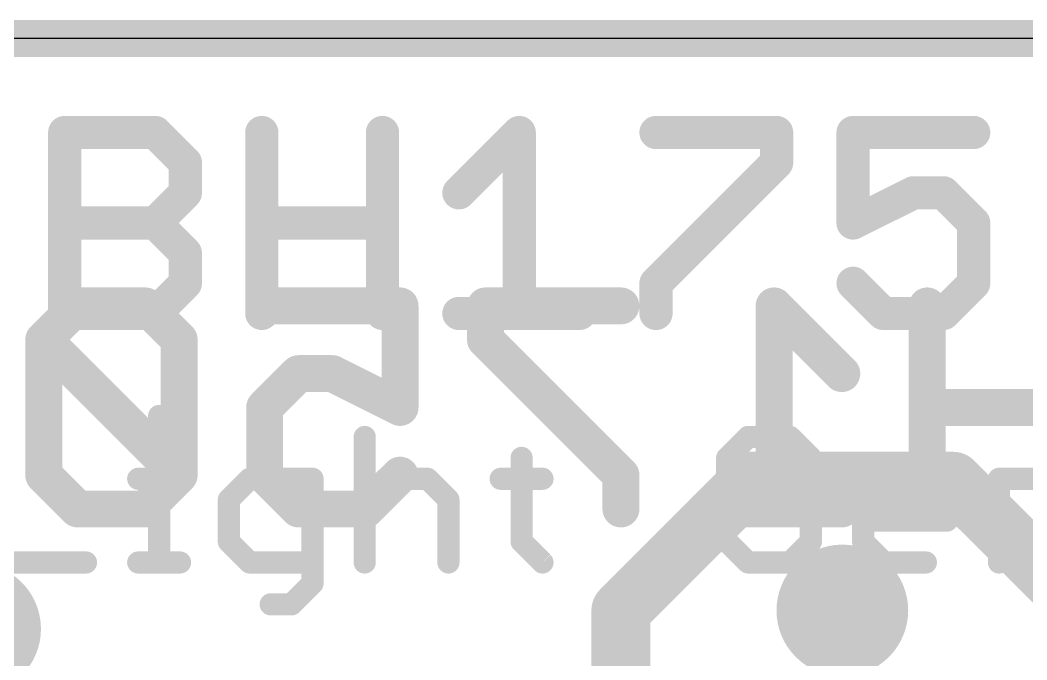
# Model space of a CAD drawing. Extents: x -0.1 to 25.5, y -0.1 to 17.9.
# Drawn here: x 8.44 to 15.37, y 13.5 to 17.91 of the extents above; entities that cross this region are included whole.
import ezdxf

# ---------------------------------------------------------------- set-up
doc = ezdxf.new("R2010")
doc.units = 0
for name, color, linetype in [('1', 12, 'CONTINUOUS'), ('16', 5, 'CONTINUOUS'), ('18', 110, 'CONTINUOUS'), ('20', 53, 'CONTINUOUS'), ('21', 40, 'CONTINUOUS'), ('22', 6, 'CONTINUOUS')]:
    doc.layers.add(name, color=color, linetype=linetype)

# ---------------------------------------------------------------- blocks, each defined once
blk = doc.blocks.new('ROUNDV')
at = {"const_width": 0.5}
blk.add_lwpolyline([(0, -0.25, 1), (0, 0.25, 1), (0, -0.25)], format="xyb", dxfattribs=at)

msp = doc.modelspace()

# ---------------------------------------------------------------- linework, layer by layer
at = {"layer": '1'}
for points, const_width in [([(0, 17.78), (25.4, 17.78)], 0.254), ([(13.462, 14.732), (12.573, 13.843)], 0.4064), ([(14.859, 14.732), (13.462, 14.732)], 0.4064), ([(15.845, 13.746), (14.859, 14.732)], 0.4064), ([(12.573, 13.843), (12.573, 12.534)], 0.4064)]:
    msp.add_lwpolyline(points, dxfattribs=dict(at, const_width=const_width))
at = {"layer": '1', "const_width": 0.2032}
for points in [[(13.462, 14.8336, 1), (13.462, 14.6304)], [(13.5338, 14.6602, 1), (13.3902, 14.8038)], [(14.9308, 14.8038, 1), (14.7872, 14.6602)], [(14.859, 14.6304, 1), (14.859, 14.8336)], [(12.6746, 13.843, 1), (12.4714, 13.843)], [(12.5012, 13.9148, 1), (12.6448, 13.7712)]]:
    msp.add_lwpolyline(points, format="xyb", dxfattribs=at)
at = {"layer": '16', "const_width": 0.254}
msp.add_lwpolyline([(0, 17.78), (25.4, 17.78)], dxfattribs=at)
at = {"layer": '20'}
msp.add_line((22.86, 17.78), (2.54, 17.78), dxfattribs=at)
at = {"layer": '21'}
for points, const_width in [([(8.8019, 17.1334, 1), (8.6876, 17.1334)], 0.1143), ([(8.7448, 17.1905, 1), (8.7448, 17.0762)], 0.1143), ([(9.408, 17.1738, 1), (9.3272, 17.093)], 0.1143), ([(9.3676, 17.0762, 1), (9.3676, 17.1905)], 0.1143), ([(10.1584, 17.1334, 1), (10.0441, 17.1334)], 0.1143), ([(10.9889, 17.1334, 1), (10.8746, 17.1334)], 0.1143), ([(11.9302, 17.1334, 1), (11.8159, 17.1334)], 0.1143), ([(11.9134, 17.093, 1), (11.8326, 17.1738)], 0.1143), ([(12.8143, 17.1905, 1), (12.8143, 17.0762)], 0.1143), ([(13.7019, 17.1334, 1), (13.5876, 17.1334)], 0.1143), ([(13.6447, 17.0762, 1), (13.6447, 17.1905)], 0.1143), ([(14.1708, 17.1905, 1), (14.1708, 17.0762)], 0.1143), ([(14.228, 17.1334, 1), (14.1137, 17.1334)], 0.1143), ([(15.0012, 17.0762, 1), (15.0012, 17.1905)], 0.1143), ([(9.6324, 16.9258, 1), (9.5181, 16.9258)], 0.1143), ([(9.5348, 16.8853, 1), (9.6156, 16.9662)], 0.1143), ([(13.5876, 16.9258, 1), (13.7019, 16.9258)], 0.1143), ([(13.6852, 16.8853, 1), (13.6043, 16.9662)], 0.1143), ([(9.5181, 16.7181, 1), (9.6324, 16.7181)], 0.1143), ([(9.6156, 16.6777, 1), (9.5348, 16.7586)], 0.1143), ([(11.4174, 16.7586, 1), (11.4982, 16.6777)], 0.1143), ([(14.586, 16.7753, 1), (14.586, 16.661)], 0.1143), ([(14.6116, 16.667, 1), (14.5605, 16.7693)], 0.1143), ([(14.834, 16.7586, 1), (14.7532, 16.6777)], 0.1143), ([(14.7936, 16.661, 1), (14.7936, 16.7753)], 0.1143), ([(8.7448, 16.5677, 1), (8.7448, 16.4534)], 0.1143), ([(9.408, 16.5509, 1), (9.3272, 16.4701)], 0.1143), ([(9.3272, 16.5509, 1), (9.408, 16.4701)], 0.1143), ([(9.3676, 16.4534, 1), (9.3676, 16.5677)], 0.1143), ([(10.1013, 16.5677, 1), (10.1013, 16.4534)], 0.1143), ([(10.9317, 16.4534, 1), (10.9317, 16.5677)], 0.1143), ([(14.1452, 16.5616, 1), (14.1964, 16.4594)], 0.1143), ([(14.1137, 16.5105, 1), (14.228, 16.5105)], 0.1143), ([(15.0584, 16.5105, 1), (14.9441, 16.5105)], 0.1143), ([(14.9608, 16.4701, 1), (15.0417, 16.5509)], 0.1143), ([(9.6324, 16.3029, 1), (9.5181, 16.3029)], 0.1143), ([(9.5348, 16.2625, 1), (9.6156, 16.3433)], 0.1143), ([(9.5181, 16.0953, 1), (9.6324, 16.0953)], 0.1143), ([(9.6156, 16.0549, 1), (9.5348, 16.1357)], 0.1143), ([(12.8715, 16.0953, 1), (12.7572, 16.0953)], 0.1143), ([(12.7739, 16.1357, 1), (12.8547, 16.0549)], 0.1143), ([(14.2112, 16.1357, 1), (14.1304, 16.0549)], 0.1143), ([(14.9441, 16.0953, 1), (15.0584, 16.0953)], 0.1143), ([(15.0417, 16.0549, 1), (14.9608, 16.1357)], 0.1143), ([(8.6876, 15.8877, 1), (8.8019, 15.8877)], 0.1143), ([(8.7448, 15.9449, 1), (8.7448, 15.8306)], 0.1143), ([(9.3272, 15.9281, 1), (9.408, 15.8473)], 0.1143), ([(9.3676, 15.8306, 1), (9.3676, 15.9449)], 0.1143), ([(10.0441, 15.8877, 1), (10.1584, 15.8877)], 0.1143), ([(10.8746, 15.8877, 1), (10.9889, 15.8877)], 0.1143), ([(11.4578, 15.9449, 1), (11.4578, 15.8306)], 0.1143), ([(11.8159, 15.8877, 1), (11.9302, 15.8877)], 0.1143), ([(12.2882, 15.8306, 1), (12.2882, 15.9449)], 0.1143), ([(12.7572, 15.8877, 1), (12.8715, 15.8877)], 0.1143), ([(14.3784, 15.9449, 1), (14.3784, 15.8306)], 0.1143), ([(14.338, 15.8473, 1), (14.4188, 15.9281)], 0.1143), ([(14.7532, 15.9281, 1), (14.834, 15.8473)], 0.1143), ([(14.7936, 15.8306, 1), (14.7936, 15.9449)], 0.1143), ([(9.4326, 15.1816, 1), (9.3564, 15.1816)], 0.0762), ([(10.8477, 15.0375, 1), (10.7715, 15.0375)], 0.0762), ([(13.4484, 15.0756, 1), (13.4484, 14.9994)], 0.0762), ([(13.4753, 15.0106, 1), (13.4214, 15.0645)], 0.0762), ([(13.7634, 15.0645, 1), (13.7095, 15.0106)], 0.0762), ([(13.7365, 14.9994, 1), (13.7365, 15.0756)], 0.0762), ([(9.3564, 15.0375, 1), (9.4326, 15.0375)], 0.0762), ([(11.9273, 14.8935, 1), (11.8511, 14.8935)], 0.0762), ([(13.3424, 14.8935, 1), (13.2662, 14.8935)], 0.0762), ([(13.2774, 14.9204, 1), (13.3313, 14.8665)], 0.0762), ([(13.8536, 14.8665, 1), (13.9075, 14.9204)], 0.0762), ([(9.2504, 14.7875, 1), (9.2504, 14.7113)], 0.0762), ([(9.4326, 14.7494, 1), (9.3564, 14.7494)], 0.0762), ([(9.3945, 14.7113, 1), (9.3945, 14.7875)], 0.0762), ([(10.0181, 14.7875, 1), (10.0181, 14.7113)], 0.0762), ([(10.0451, 14.7225, 1), (9.9912, 14.7764)], 0.0762), ([(10.4884, 14.7494, 1), (10.4122, 14.7494)], 0.0762), ([(10.4503, 14.7113, 1), (10.4503, 14.7875)], 0.0762), ([(10.9537, 14.7875, 1), (10.9537, 14.7113)], 0.0762), ([(10.9806, 14.7225, 1), (10.9267, 14.7764)], 0.0762), ([(11.2687, 14.7764, 1), (11.2148, 14.7225)], 0.0762), ([(11.2418, 14.7113, 1), (11.2418, 14.7875)], 0.0762), ([(11.7451, 14.7875, 1), (11.7451, 14.7113)], 0.0762), ([(12.0332, 14.7113, 1), (12.0332, 14.7875)], 0.0762), ([(13.3313, 14.7764, 1), (13.2774, 14.7225)], 0.0762), ([(13.2662, 14.7494, 1), (13.3424, 14.7494)], 0.0762), ([(14.3839, 14.7875, 1), (14.3839, 14.7113)], 0.0762), ([(14.4108, 14.7225, 1), (14.3569, 14.7764)], 0.0762), ([(14.6989, 14.7764, 1), (14.6451, 14.7225)], 0.0762), ([(14.672, 14.7113, 1), (14.672, 14.7875)], 0.0762), ([(15.2135, 14.7494, 1), (15.1373, 14.7494)], 0.0762), ([(15.1754, 14.7875, 1), (15.1754, 14.7113)], 0.0762), ([(9.8471, 14.6323, 1), (9.901, 14.5784)], 0.0762), ([(9.9122, 14.6054, 1), (9.836, 14.6054)], 0.0762), ([(10.7827, 14.6323, 1), (10.8365, 14.5784)], 0.0762), ([(11.4239, 14.6054, 1), (11.3477, 14.6054)], 0.0762), ([(11.3589, 14.5784, 1), (11.4128, 14.6323)], 0.0762), ([(13.4484, 14.6435, 1), (13.4484, 14.5673)], 0.0762), ([(13.4214, 14.5784, 1), (13.4753, 14.6323)], 0.0762), ([(13.7634, 14.6323, 1), (13.7095, 14.5784)], 0.0762), ([(13.7365, 14.5673, 1), (13.7365, 14.6435)], 0.0762), ([(14.2779, 14.6054, 1), (14.2017, 14.6054)], 0.0762), ([(14.2129, 14.6323, 1), (14.2668, 14.5784)], 0.0762), ([(14.8542, 14.6054, 1), (14.778, 14.6054)], 0.0762), ([(14.7891, 14.5784, 1), (14.843, 14.6323)], 0.0762), ([(13.9186, 14.4613, 1), (13.8424, 14.4613)], 0.0762), ([(13.8536, 14.4344, 1), (13.9075, 14.4883)], 0.0762), ([(14.2398, 14.4994, 1), (14.2398, 14.4232)], 0.0762), ([(14.778, 14.4613, 1), (14.8542, 14.4613)], 0.0762), ([(14.8161, 14.4232, 1), (14.8161, 14.4994)], 0.0762), ([(9.901, 14.3442, 1), (9.8471, 14.2903)], 0.0762), ([(9.836, 14.3173, 1), (9.9122, 14.3173)], 0.0762), ([(11.9161, 14.3442, 1), (11.8622, 14.2903)], 0.0762), ([(11.8511, 14.3173, 1), (11.9273, 14.3173)], 0.0762), ([(13.3313, 14.3442, 1), (13.2774, 14.2903)], 0.0762), ([(13.8424, 14.3173, 1), (13.9186, 14.3173)], 0.0762), ([(13.9075, 14.2903, 1), (13.8536, 14.3442)], 0.0762), ([(14.2668, 14.3442, 1), (14.2129, 14.2903)], 0.0762), ([(14.2017, 14.3173, 1), (14.2779, 14.3173)], 0.0762), ([(8.8911, 14.1351, 1), (8.8911, 14.2113)], 0.0762), ([(9.2504, 14.2113, 1), (9.2504, 14.1351)], 0.0762), ([(9.3564, 14.1732, 1), (9.4326, 14.1732)], 0.0762), ([(9.5385, 14.1351, 1), (9.5385, 14.2113)], 0.0762), ([(10.0181, 14.2113, 1), (10.0181, 14.1351)], 0.0762), ([(9.9912, 14.1463, 1), (10.0451, 14.2001)], 0.0762), ([(10.4503, 14.1351, 1), (10.4503, 14.2113)], 0.0762), ([(10.7715, 14.1732, 1), (10.8477, 14.1732)], 0.0762), ([(11.3477, 14.1732, 1), (11.4239, 14.1732)], 0.0762), ([(12.0063, 14.1463, 1), (12.0602, 14.2001)], 0.0762), ([(13.4484, 14.2113, 1), (13.4484, 14.1351)], 0.0762), ([(13.4214, 14.1463, 1), (13.4753, 14.2001)], 0.0762), ([(13.7095, 14.2001, 1), (13.7634, 14.1463)], 0.0762), ([(13.7365, 14.1351, 1), (13.7365, 14.2113)], 0.0762), ([(14.3839, 14.2113, 1), (14.3839, 14.1351)], 0.0762), ([(14.3569, 14.1463, 1), (14.4108, 14.2001)], 0.0762), ([(14.672, 14.1351, 1), (14.672, 14.2113)], 0.0762), ([(15.1373, 14.1732, 1), (15.2135, 14.1732)], 0.0762), ([(10.4122, 14.0291, 1), (10.4884, 14.0291)], 0.0762), ([(10.4772, 14.0022, 1), (10.4234, 14.0561)], 0.0762), ([(10.1622, 13.9232, 1), (10.1622, 13.847)], 0.0762), ([(10.2793, 13.912, 1), (10.3332, 13.8581)], 0.0762), ([(10.3063, 13.847, 1), (10.3063, 13.9232)], 0.0762)]:
    msp.add_lwpolyline(points, format="xyb", dxfattribs=dict(at, const_width=const_width))
for points, const_width in [([(8.7448, 15.8877), (8.7448, 17.1334)], 0.2286), ([(8.7448, 17.1334), (9.3676, 17.1334)], 0.2286), ([(9.3676, 17.1334), (9.5752, 16.9258)], 0.2286), ([(10.1013, 15.8877), (10.1013, 17.1334)], 0.2286), ([(10.9317, 17.1334), (10.9317, 15.8877)], 0.2286), ([(11.4578, 16.7181), (11.873, 17.1334)], 0.2286), ([(11.873, 17.1334), (11.873, 15.8877)], 0.2286), ([(12.8143, 17.1334), (13.6447, 17.1334)], 0.2286), ([(13.6447, 17.1334), (13.6447, 16.9258)], 0.2286), ([(15.0012, 17.1334), (14.1708, 17.1334)], 0.2286), ([(14.1708, 17.1334), (14.1708, 16.5105)], 0.2286), ([(9.5752, 16.9258), (9.5752, 16.7181)], 0.2286), ([(13.6447, 16.9258), (12.8143, 16.0953)], 0.2286), ([(9.5752, 16.7181), (9.3676, 16.5105)], 0.2286), ([(14.1708, 16.5105), (14.586, 16.7181)], 0.2286), ([(14.586, 16.7181), (14.7936, 16.7181)], 0.2286), ([(14.7936, 16.7181), (15.0012, 16.5105)], 0.2286), ([(8.7448, 16.5105), (9.3676, 16.5105)], 0.2286), ([(9.3676, 16.5105), (9.5752, 16.3029)], 0.2286), ([(10.1013, 16.5105), (10.9317, 16.5105)], 0.2286), ([(15.0012, 16.5105), (15.0012, 16.0953)], 0.2286), ([(9.5752, 16.3029), (9.5752, 16.0953)], 0.2286), ([(9.5752, 16.0953), (9.3676, 15.8877)], 0.2286), ([(12.8143, 16.0953), (12.8143, 15.8877)], 0.2286), ([(14.3784, 15.8877), (14.1708, 16.0953)], 0.2286), ([(15.0012, 16.0953), (14.7936, 15.8877)], 0.2286), ([(9.3676, 15.8877), (8.7448, 15.8877)], 0.2286), ([(11.4578, 15.8877), (12.2882, 15.8877)], 0.2286), ([(14.7936, 15.8877), (14.3784, 15.8877)], 0.2286), ([(9.3945, 15.1816), (9.3945, 15.0375)], 0.1524), ([(10.8096, 15.0375), (10.8096, 14.1732)], 0.1524), ([(13.4484, 15.0375), (13.3043, 14.8935)], 0.1524), ([(13.7365, 15.0375), (13.4484, 15.0375)], 0.1524), ([(13.8805, 14.8935), (13.7365, 15.0375)], 0.1524), ([(11.8892, 14.8935), (11.8892, 14.3173)], 0.1524), ([(13.3043, 14.8935), (13.3043, 14.7494)], 0.1524), ([(9.2504, 14.7494), (9.3945, 14.7494)], 0.1524), ([(9.3945, 14.7494), (9.3945, 14.1732)], 0.1524), ([(10.0181, 14.7494), (9.8741, 14.6054)], 0.1524), ([(10.4503, 14.7494), (10.0181, 14.7494)], 0.1524), ([(10.4503, 14.0291), (10.4503, 14.7494)], 0.1524), ([(10.8096, 14.6054), (10.9537, 14.7494)], 0.1524), ([(10.9537, 14.7494), (11.2418, 14.7494)], 0.1524), ([(11.2418, 14.7494), (11.3858, 14.6054)], 0.1524), ([(11.7451, 14.7494), (12.0332, 14.7494)], 0.1524), ([(13.3043, 14.7494), (13.4484, 14.6054)], 0.1524), ([(14.2398, 14.6054), (14.3839, 14.7494)], 0.1524), ([(14.3839, 14.7494), (14.672, 14.7494)], 0.1524), ([(14.672, 14.7494), (14.8161, 14.6054)], 0.1524), ([(15.1754, 14.1732), (15.1754, 14.7494)], 0.1524), ([(15.1754, 14.7494), (15.6075, 14.7494)], 0.1524), ([(9.8741, 14.6054), (9.8741, 14.3173)], 0.1524), ([(11.3858, 14.6054), (11.3858, 14.1732)], 0.1524), ([(13.4484, 14.6054), (13.7365, 14.6054)], 0.1524), ([(13.7365, 14.6054), (13.8805, 14.4613)], 0.1524), ([(14.2398, 14.3173), (14.2398, 14.6054)], 0.1524), ([(14.8161, 14.6054), (14.8161, 14.4613)], 0.1524), ([(13.8805, 14.4613), (13.8805, 14.3173)], 0.1524), ([(14.8161, 14.4613), (14.2398, 14.4613)], 0.1524), ([(9.8741, 14.3173), (10.0181, 14.1732)], 0.1524), ([(11.8892, 14.3173), (12.0332, 14.1732)], 0.1524), ([(13.4484, 14.1732), (13.3043, 14.3173)], 0.1524), ([(13.8805, 14.3173), (13.7365, 14.1732)], 0.1524), ([(14.3839, 14.1732), (14.2398, 14.3173)], 0.1524), ([(8.3149, 14.1732), (8.8911, 14.1732)], 0.1524), ([(9.2504, 14.1732), (9.5385, 14.1732)], 0.1524), ([(10.0181, 14.1732), (10.4503, 14.1732)], 0.1524), ([(13.7365, 14.1732), (13.4484, 14.1732)], 0.1524), ([(14.672, 14.1732), (14.3839, 14.1732)], 0.1524), ([(10.3063, 13.8851), (10.4503, 14.0291)], 0.1524), ([(10.1622, 13.8851), (10.3063, 13.8851)], 0.1524)]:
    msp.add_lwpolyline(points, dxfattribs=dict(at, const_width=const_width))
at = {"layer": '22', "const_width": 0.254}
for points in [[(8.8335, 15.9397), (8.6004, 15.7067)], [(9.2995, 15.9397), (8.8335, 15.9397)], [(9.5326, 15.7067), (9.2995, 15.9397)], [(10.1207, 15.9397), (11.0528, 15.9397)], [(11.0528, 15.9397), (11.0528, 15.2406)], [(12.573, 15.9397), (11.6409, 15.9397)], [(11.6409, 15.9397), (11.6409, 15.7067)], [(14.0932, 15.4736), (13.6272, 15.9397)], [(13.6272, 15.9397), (13.6272, 14.5415)], [(14.6813, 15.9397), (14.6813, 14.5415)], [(8.6004, 15.7067), (8.6004, 14.7745)], [(9.5326, 14.7745), (8.6004, 15.7067)], [(9.5326, 14.7745), (9.5326, 15.7067)], [(11.6409, 15.7067), (12.573, 14.7745)], [(10.3537, 15.4736), (10.1207, 15.2406)], [(10.5867, 15.4736), (10.3537, 15.4736)], [(11.0528, 15.2406), (10.5867, 15.4736)], [(10.1207, 15.2406), (10.1207, 14.7745)], [(15.6134, 15.2406), (14.6813, 15.2406)], [(8.6004, 14.7745), (8.8335, 14.5415)], [(9.2995, 14.5415), (9.5326, 14.7745)], [(10.1207, 14.7745), (10.3537, 14.5415)], [(10.8198, 14.5415), (11.0528, 14.7745)], [(12.573, 14.7745), (12.573, 14.5415)], [(8.8335, 14.5415), (9.2995, 14.5415)], [(10.3537, 14.5415), (10.8198, 14.5415)], [(14.0932, 14.5415), (13.1611, 14.5415)]]:
    msp.add_lwpolyline(points, dxfattribs=at)
at = {"layer": '22', "const_width": 0.127}
for points in [[(8.8335, 16.0032, 1), (8.8335, 15.8762)], [(8.8784, 15.8948, 1), (8.7886, 15.9846)], [(9.3444, 15.9846, 1), (9.2546, 15.8948)], [(9.2995, 15.8762, 1), (9.2995, 16.0032)], [(10.1207, 16.0032, 1), (10.1207, 15.8762)], [(11.1163, 15.9397, 1), (10.9893, 15.9397)], [(11.0528, 15.8762, 1), (11.0528, 16.0032)], [(11.6409, 16.0032, 1), (11.6409, 15.8762)], [(11.7044, 15.9397, 1), (11.5774, 15.9397)], [(12.573, 15.8762, 1), (12.573, 16.0032)], [(13.6721, 15.9846, 1), (13.5823, 15.8948)], [(13.6907, 15.9397, 1), (13.5637, 15.9397)], [(14.7448, 15.9397, 1), (14.6178, 15.9397)], [(8.6639, 15.7067, 1), (8.5369, 15.7067)], [(8.6453, 15.7516, 1), (8.5555, 15.6618)], [(8.5555, 15.7516, 1), (8.6453, 15.6618)], [(9.5961, 15.7067, 1), (9.4691, 15.7067)], [(9.4877, 15.6618, 1), (9.5775, 15.7516)], [(11.6858, 15.7516, 1), (11.596, 15.6618)], [(11.5774, 15.7067, 1), (11.7044, 15.7067)], [(10.3537, 15.5371, 1), (10.3537, 15.4101)], [(10.3986, 15.4287, 1), (10.3088, 15.5185)], [(10.6151, 15.5304, 1), (10.5583, 15.4168)], [(10.5867, 15.4101, 1), (10.5867, 15.5371)], [(14.0483, 15.4287, 1), (14.1381, 15.5185)], [(10.1842, 15.2406, 1), (10.0572, 15.2406)], [(10.0758, 15.2855, 1), (10.1656, 15.1957)], [(11.0244, 15.1838, 1), (11.0812, 15.2974)], [(14.6813, 15.3041, 1), (14.6813, 15.1771)], [(10.9893, 15.2406, 1), (11.1163, 15.2406)], [(8.6453, 14.8194, 1), (8.5555, 14.7296)], [(9.5775, 14.7296, 1), (9.4877, 14.8194)], [(10.1656, 14.8194, 1), (10.0758, 14.7296)], [(11.0977, 14.7296, 1), (11.0079, 14.8194)], [(12.6365, 14.7745, 1), (12.5095, 14.7745)], [(8.5369, 14.7745, 1), (8.6639, 14.7745)], [(9.4691, 14.7745, 1), (9.5961, 14.7745)], [(9.4877, 14.7296, 1), (9.5775, 14.8194)], [(10.0572, 14.7745, 1), (10.1842, 14.7745)], [(12.5281, 14.7296, 1), (12.6179, 14.8194)], [(8.8335, 14.605, 1), (8.8335, 14.478)], [(8.7886, 14.4966, 1), (8.8784, 14.5864)], [(9.2546, 14.5864, 1), (9.3444, 14.4966)], [(9.2995, 14.478, 1), (9.2995, 14.605)], [(10.3537, 14.605, 1), (10.3537, 14.478)], [(10.3088, 14.4966, 1), (10.3986, 14.5864)], [(10.7748, 14.5864, 1), (10.8647, 14.4966)], [(10.8198, 14.478, 1), (10.8198, 14.605)], [(13.1611, 14.605, 1), (13.1611, 14.478)], [(14.0932, 14.478, 1), (14.0932, 14.605)], [(12.5095, 14.5415, 1), (12.6365, 14.5415)], [(13.5637, 14.5415, 1), (13.6907, 14.5415)], [(14.6178, 14.5415, 1), (14.7448, 14.5415)]]:
    msp.add_lwpolyline(points, format="xyb", dxfattribs=at)

# ---------------------------------------------------------------- block references
at = {"layer": '18', "xscale": 0.9064, "yscale": 0.9064}
for p in [(14.097, 13.843), (14.097, 13.843), (8.128, 13.716), (8.128, 13.716)]:
    msp.add_blockref('ROUNDV', p, dxfattribs=at)

doc.saveas('drawing.dxf')
